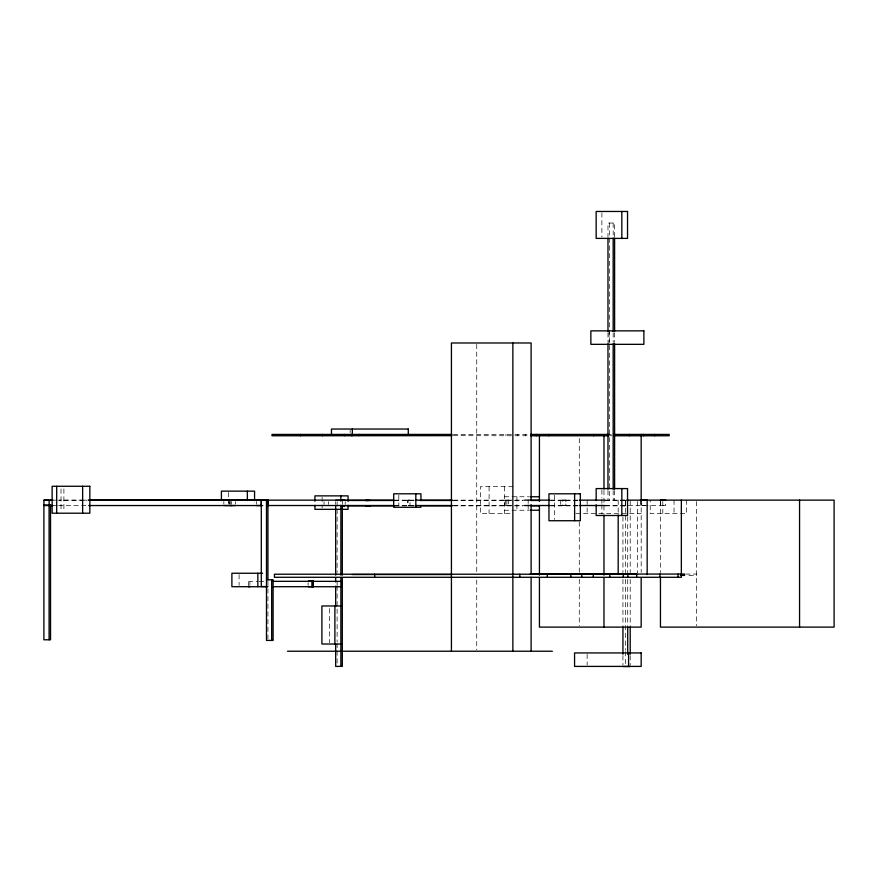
<?xml version="1.0" encoding="UTF-8"?>
<svg xmlns="http://www.w3.org/2000/svg" width="878" height="878" viewBox="0 0 878 878"><rect width="100%" height="100%" fill="white"/><g stroke="black" fill="none" stroke-linecap="round" stroke-linejoin="round"><path stroke-width="0.66" stroke-dasharray="4.39 3.29" d="M223.835 504.191L223.846 501.492M229.026 504.202L229.037 501.503M230.223 504.191L230.223 501.492M235.403 504.202L235.414 501.503M256.53 504.202L256.541 501.503M308.134 585.363L308.145 582.663M337.119 585.396L337.13 581.357M640.391 500.131L640.38 505.508L645.692 505.519M641.741 502.82L641.73 505.508L645.626 505.519M660.355 500.131L660.344 505.508L665.678 505.519L665.656 501.481M660.695 505.508L660.706 500.131M248.463 586.713L248.452 581.335L249.901 581.324L249.901 585.363M410.015 500.142L408.105 500.153L408.116 505.53L410.015 505.519L410.015 500.142L407.546 500.153L407.546 505.53L410.015 505.519M622.941 500.471L625.454 500.46L625.465 505.849L622.941 505.86M453.355 434.423L513.86 434.423M514.936 434.423L529.225 434.423M608.597 434.423L611.308 434.423M453.355 435.664L513.86 435.773M514.936 435.773L529.225 435.773M608.597 435.773L611.944 435.773M513.037 486.675L480.464 486.675L480.464 513.608L513.037 513.608M504.356 496.761L528.841 496.761M53.141 500.164L57.257 500.164M83.278 500.164L58.617 500.164L87.317 500.175M84.65 500.164L87.394 500.164M394.496 500.153L414.361 500.153M453.663 500.142L514.036 500.142M514.98 500.153L523.595 500.142M550.473 500.153L578.613 500.131M605.282 500.131L628.593 500.131M394.452 500.471L413.604 500.471M453.059 500.46L523.058 500.471M550.429 500.471L578.931 500.46M605.151 500.471L627.715 500.471M53.141 505.541L57.257 505.541M58.552 505.552L87.394 505.541M394.496 505.53L414.372 505.53M453.674 505.519L514.036 505.519M514.991 505.53L523.595 505.519M550.484 505.53L578.262 505.508M605.271 505.508L665.678 505.519M394.452 505.86L413.615 505.86M453.07 505.849L523.068 505.86M550.429 505.86L578.942 505.849M605.161 505.86L625.465 505.849M504.356 510.228L528.841 510.228M575.814 513.597L641.181 513.597M685.751 574.058L696.55 574.058L696.55 575.408L685.751 575.408M248.452 581.335L258 581.324M259.251 581.335L264.75 581.324M620.483 500.131L625.465 500.142L625.454 505.519L622.963 505.519M506.869 500.142L506.869 505.519M505.432 500.153L505.432 505.53M345.197 501.678L345.197 504.367M328.372 501.678L328.372 504.367M324.037 501.689L324.048 504.378M231.627 501.481L231.627 504.181M229.729 501.492L229.729 504.191M696.386 501.492L696.386 625.751M686.607 500.131L686.607 513.597L650.214 513.597L650.214 500.131M674.03 500.131L674.03 513.597M662.802 501.47L662.802 513.597M660.454 501.492L660.454 572.5M641.181 500.131L641.181 572.445M637.549 501.481L637.549 573.224M630.206 500.471L630.206 572.61M630.206 579.425L630.206 625.696M630.206 655.646L630.206 665.173M627.715 516.813L627.715 572.61M627.715 579.425L627.715 625.696M625.432 500.471L625.432 572.61M625.432 579.425L625.432 650.203M625.432 651.564L625.432 665.173M622.941 516.813L622.941 572.61M622.941 579.425L622.941 625.696M622.941 655.646L622.941 665.173M618.178 500.131L618.178 513.663M614.611 236.753L614.611 223.034L607.982 223.034L607.982 236.753M614.611 332.784L614.611 342.387M614.611 490.539L614.611 500.142M613.173 223.034L613.173 236.753M613.173 332.784L613.173 342.387M613.173 490.539L613.173 500.142M609.42 223.034L609.42 236.753M609.42 238.125L609.42 328.668M609.42 330.04L609.42 500.142M609.036 332.202L609.036 342.98M607.982 332.784L607.982 342.387M607.982 490.539L607.982 500.142M603.976 490.44L603.976 513.674M601.88 212.816L601.88 237.049M601.88 489.913L601.88 497.991M601.88 499.341L601.88 503.379M601.88 504.729L601.88 514.157M587.141 500.131L587.141 513.597M587.141 654.275L587.141 665.052M579.282 438.506L579.282 491.801M579.282 521.872L579.282 572.445M579.282 579.282L579.282 625.751M554.666 495.148L554.666 519.381M528.161 499.45L528.161 503.489M528.161 504.839L528.161 510.228M525.253 434.423L525.253 435.773M517.833 434.423L517.833 435.773M516.933 496.761L516.933 510.228M505.904 434.423L505.904 435.773M504.4 486.675L504.4 513.608M489.101 486.675L489.101 513.608M476.732 344.352L476.732 573.136M476.732 579.985L476.732 649.852M398.81 495.148L398.81 505.915M350.168 430.275L350.168 432.755M342.31 500.339L342.31 504.422M337.119 501.7L337.119 572.478M337.119 586.087L337.119 641.895M337.119 643.256L337.119 665.041M335.681 501.7L335.681 504.422M329.338 608.684L329.338 642.652M322.127 497.222L322.127 508M267.933 581.06L267.933 639.063M239.101 574.596L239.101 585.363M228.62 492.492L228.62 497.881M228.62 499.22L228.62 503.259M63.896 488.969L63.896 511.852M61.021 488.969L61.021 511.852M560.724 500.131L560.713 505.508L565.904 505.519L565.915 500.142L560.724 500.131M508.571 500.142L504.4 500.153L504.4 505.53L508.581 505.519L508.571 500.142M565.915 500.142L562.765 500.153L562.765 505.53L565.915 505.519L565.915 500.142"/><path stroke-width="1.32" d="M52.965 500.186L43.955 500.175L43.944 505.552L52.954 505.563M49.135 505.563L49.146 500.186L43.955 500.175M268.097 505.552L268.108 500.175L262.917 500.164M308.134 586.702L342.31 586.756L342.321 581.368L308.145 581.324L313.336 581.335L313.325 586.713L311.899 586.713L311.899 581.335L313.336 581.324L313.347 586.702L272.762 586.713M50.331 500.175L51.769 500.164M267.933 586.548L261.293 586.548L261.293 500.175L262.741 500.164M50.331 505.552L51.78 505.541M248.463 586.713L249.901 586.702M229.729 505.53L231.627 505.519M368.233 500.46L365.72 500.471L370.483 500.482M368.244 505.849L365.72 505.86L370.472 505.871M340.862 500.339L345.186 500.328L335.681 500.339M340.873 505.728L345.197 505.717L341.312 505.717M451.994 434.423L272.004 434.423L272.004 435.773L451.994 435.664M530.542 434.423L608.597 434.423M613.612 434.423L669.179 434.423L669.179 435.773L614.018 435.773M530.542 435.773L608.597 435.773M530.169 496.761L539.487 496.761M88.755 500.164L393.673 500.142M415.733 500.153L452.302 500.142M524.539 500.153L549.529 500.142M579.414 500.142L605.074 500.142M626.672 500.142L834.1 500.131L834.1 627.111L660.454 627.111L660.454 577.954M88.689 500.175L268.108 500.175M346.898 500.471L394.452 500.471M420.222 500.46L451.918 500.471M531.267 500.471L539.476 500.471M88.689 505.552L262.741 505.541M267.033 505.519L393.673 505.519M415.733 505.53L452.302 505.519M524.55 505.53L549.529 505.519M579.403 505.519L605.063 505.519M346.887 505.86L394.452 505.86M420.233 505.849L451.918 505.86M531.278 505.86L539.487 505.86M420.935 507.264L393.695 507.264L393.695 493.798L420.935 493.798L420.935 500.537M530.169 510.228L539.487 510.228M262.643 573.246L231.891 573.246L231.891 586.713L267.45 586.702M530.147 574.058L684.522 574.058L684.522 575.408L680.505 575.408M352.341 574.541L451.709 574.541M266.484 579.809L273.113 579.809L273.113 640.413L266.484 640.413L266.484 500.175M272.751 581.335L313.336 581.324M342.31 605.974L321.908 605.974L321.908 644.013L342.31 644.013M287.49 651.224L552.361 651.224M622.941 666.534L630.206 666.534M640.391 500.131L646.932 500.142M660.355 500.131L665.678 500.142M223.846 500.153L229.037 500.164M256.541 500.164L261.732 500.175M223.835 505.53L229.026 505.541M230.212 505.53L235.403 505.541M256.53 505.541L261.721 505.552M261.293 500.175L261.304 505.552M799.562 500.131L799.562 627.111M681.35 500.131L681.35 577.285L274.43 577.285L274.43 574.223L636.693 574.223L636.693 577.285M678.079 574.058L678.079 577.285M659.916 574.058L659.916 577.285M654.692 434.423L654.692 435.773M647.163 500.131L647.163 574.585M643.662 434.423L643.662 435.773M641.181 434.423L641.181 501.371M641.181 577.911L641.181 627.111L539.432 627.111L539.432 577.911M630.206 627.057L630.206 654.286M629.306 434.423L629.306 435.773M628.593 652.936L628.593 666.402M627.858 574.223L627.858 577.285M627.715 627.057L627.715 654.286M623.27 574.223L623.27 577.285M622.941 627.057L622.941 654.286M621.833 211.466L621.833 238.399M621.833 488.574L621.833 515.496M618.178 515.013L618.178 574.585M614.611 238.125L614.611 331.412M614.611 343.759L614.611 489.167M613.173 238.125L613.173 331.412M613.173 343.759L613.173 489.167M609.793 574.223L609.793 577.285M607.982 238.125L607.982 331.412M607.982 343.759L607.982 489.167M603.976 435.773L603.976 489.068M603.976 515.035L603.976 575.178M603.976 577.911L603.976 627.111M596.162 500.69L596.162 488.574L627.54 488.574L627.54 515.496L596.162 515.496L596.162 504.729M593.693 434.423L593.693 435.773M593.276 574.058L593.276 577.285M581.741 574.223L581.741 577.285M574.618 493.798L574.618 520.731M570.81 574.223L570.81 577.285M548.849 434.423L548.849 435.773M547.323 574.223L547.323 577.285M539.432 435.773L539.432 501.371M539.432 505.476L539.432 575.178M536.293 434.423L536.293 435.773M531.113 500.526L531.113 342.98L451.424 342.98L451.424 651.224M531.113 504.641L531.113 574.508M531.113 577.241L531.113 651.224M519.853 574.223L519.853 577.285M512.862 342.98L512.862 651.224M415.821 493.798L415.821 507.264M374.654 574.223L374.654 577.285M359.014 434.423L359.014 435.664M352.341 429.035L352.341 435.664M351.189 434.423L351.189 435.773M348.072 501.261L348.072 495.872L314.917 495.872L314.917 501.261M348.072 505.3L348.072 509.339L314.917 509.339L314.917 505.3M344.845 434.423L344.845 435.773M342.31 505.783L342.31 575.2M342.31 577.922L342.31 666.402L335.681 666.402L335.681 644.617M340.873 495.872L340.873 501.261M340.873 505.3L340.873 575.2M340.873 577.922L340.873 666.402M335.681 505.783L335.681 575.2M335.681 577.922L335.681 582.004M335.681 586.087L335.681 606.511M334.891 605.974L334.891 644.013M322.588 434.423L322.588 435.773M300.594 434.423L300.594 435.773M271.675 579.809L271.675 640.413M267.933 500.175L267.933 579.689M257.836 573.246L257.836 586.713M254.565 500.57L254.565 491.142L221.41 491.142L221.41 500.57M247.355 491.142L247.355 500.57M82.642 486.269L82.642 513.202M56.686 486.269L56.686 513.202M49.091 505.037L49.091 639.788M627.54 211.466L596.162 211.466L596.162 238.399L627.54 238.399L627.54 211.466M643.892 330.863L590.861 330.863L590.861 344.33L643.892 344.33L643.892 330.863M408.292 429.035L331.467 429.035L331.467 435.236L408.292 435.236L408.292 429.035M89.841 486.269L52.131 486.269L52.131 513.202L89.841 513.202L89.841 486.269M580.336 493.798L548.959 493.798L548.959 520.731L580.336 520.731L580.336 493.798M50.529 505.037L43.9 505.037L43.9 639.788L50.529 639.788L50.529 505.037M641.181 652.936L574.563 652.936L574.563 666.402L641.181 666.402L641.181 652.936"/></g></svg>
